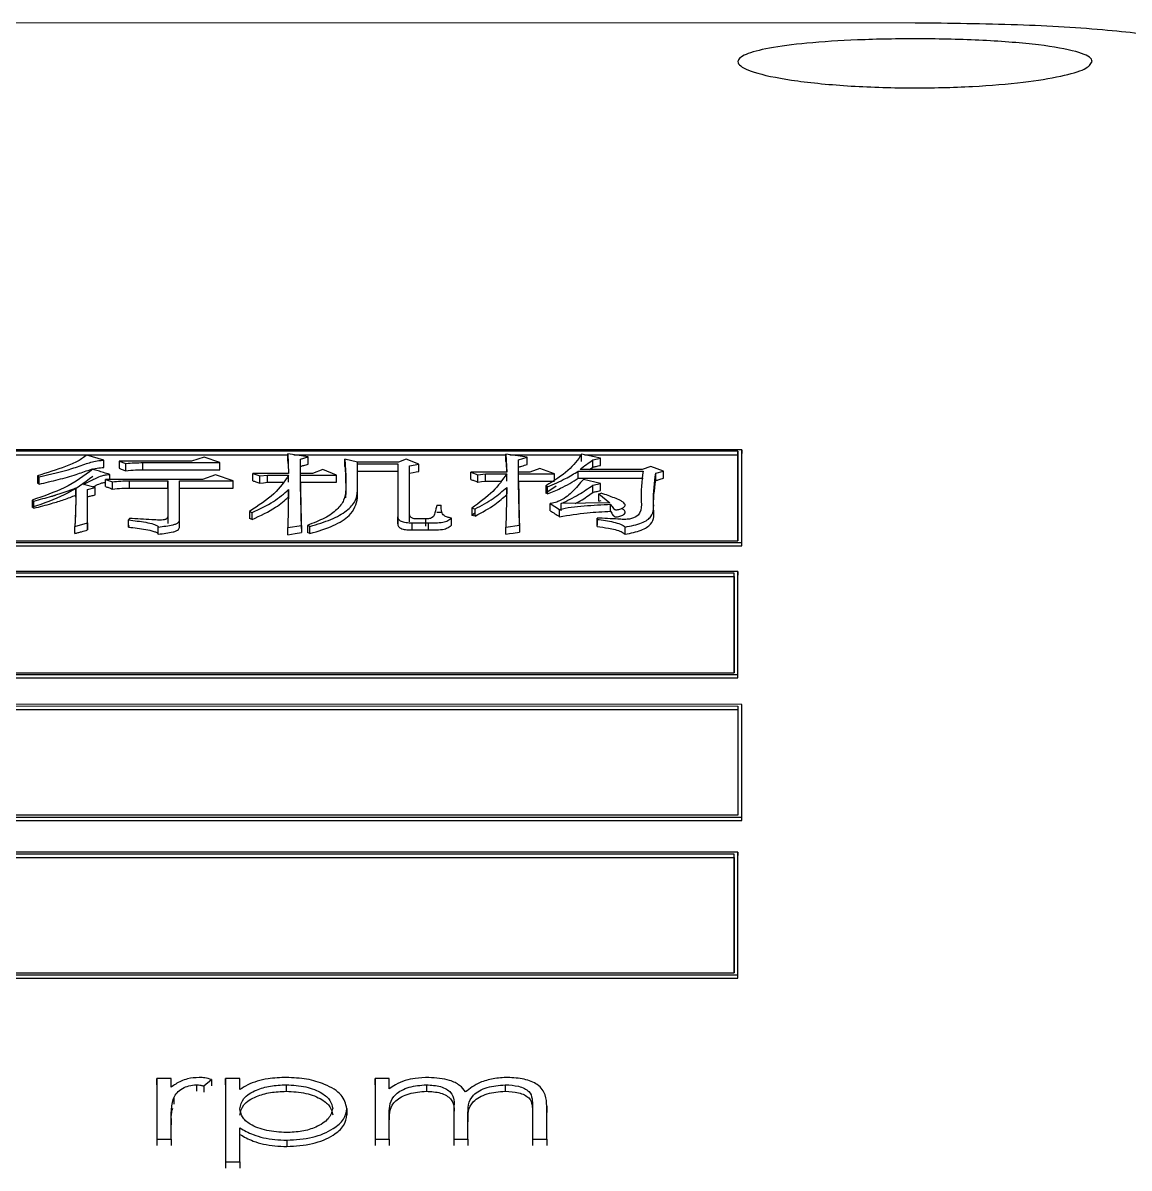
# Model space of a CAD drawing. Header units: millimetres. Extents: x 1890 to 4327, y 775 to 2498.
# Drawn here: x 2473.23 to 2487.28, y 2273.47 to 2288.01 of the extents above; entities that cross this region are included whole.
import ezdxf

# ---------------------------------------------------------------- set-up
doc = ezdxf.new("R2010")
doc.units = ezdxf.units.MM

msp = doc.modelspace()

# ---------------------------------------------------------------- linework, layer by layer
at = {"color": 7, "linetype": 'Continuous', "lineweight": 25}
for p, q in [((2484.558, 2288.007), (2447.558, 2288.009)), ((2482.359, 2282.59), (2460.376, 2282.591)), ((2482.309, 2282.573), (2460.426, 2282.574)), ((2482.309, 2282.573), (2482.309, 2282.527)), ((2482.359, 2282.59), (2482.359, 2282.543)), ((2471.141, 2282.527), (2476.592, 2282.527)), ((2474.256, 2282.458), (2474.039, 2282.523)), ((2474.256, 2282.366), (2474.256, 2282.458)), ((2474.451, 2282.447), (2474.451, 2282.355)), ((2474.451, 2282.447), (2474.537, 2282.416)), ((2475.37, 2282.447), (2474.451, 2282.447)), ((2474.537, 2282.324), (2474.537, 2282.416)), ((2474.753, 2282.335), (2474.753, 2282.427)), ((2474.753, 2282.427), (2475.727, 2282.427)), ((2475.532, 2282.496), (2475.37, 2282.447)), ((2475.727, 2282.427), (2475.532, 2282.496)), ((2475.727, 2282.335), (2475.727, 2282.427)), ((2476.592, 2282.538), (2476.603, 2282.289)), ((2476.852, 2282.5), (2476.592, 2282.538)), ((2476.592, 2282.446), (2476.592, 2282.538)), ((2476.667, 2282.527), (2479.362, 2282.527)), ((2476.755, 2282.473), (2476.852, 2282.5)), ((2476.755, 2282.289), (2476.755, 2282.473)), ((2476.755, 2282.472), (2476.755, 2282.473)), ((2476.852, 2282.408), (2476.852, 2282.5)), ((2477.317, 2282.469), (2477.328, 2282.258)), ((2477.479, 2282.431), (2477.317, 2282.469)), ((2477.317, 2282.377), (2477.317, 2282.469)), ((2477.999, 2282.431), (2477.479, 2282.431)), ((2477.479, 2282.339), (2477.479, 2282.431)), ((2477.479, 2282.07), (2477.479, 2282.412)), ((2477.479, 2282.412), (2477.988, 2282.412)), ((2477.479, 2282.32), (2477.479, 2282.412)), ((2477.988, 2282.412), (2477.988, 2281.74)), ((2477.988, 2282.412), (2477.988, 2282.32)), ((2478.096, 2282.473), (2477.999, 2282.431)), ((2478.258, 2282.408), (2478.096, 2282.473)), ((2479.362, 2282.534), (2479.372, 2282.304)), ((2479.632, 2282.496), (2479.362, 2282.534)), ((2479.362, 2282.442), (2479.362, 2282.534)), ((2479.412, 2282.527), (2480.318, 2282.527)), ((2479.524, 2282.462), (2479.632, 2282.496)), ((2479.524, 2282.304), (2479.524, 2282.462)), ((2479.524, 2282.461), (2479.524, 2282.462)), ((2479.632, 2282.404), (2479.632, 2282.496)), ((2480.562, 2282.485), (2480.324, 2282.534)), ((2480.324, 2282.442), (2480.324, 2282.534)), ((2480.358, 2282.527), (2482.309, 2282.527)), ((2480.465, 2282.462), (2480.562, 2282.485)), ((2480.465, 2282.37), (2480.465, 2282.462)), ((2480.562, 2282.392), (2480.562, 2282.485)), ((2482.359, 2281.369), (2482.359, 2282.543)), ((2474.332, 2282.215), (2474.332, 2282.277)), ((2474.753, 2282.335), (2475.727, 2282.335)), ((2475.673, 2282.273), (2475.511, 2282.215)), ((2475.9, 2282.196), (2475.673, 2282.273)), ((2476.149, 2282.289), (2476.235, 2282.258)), ((2476.603, 2282.289), (2476.149, 2282.289)), ((2476.149, 2282.197), (2476.149, 2282.289)), ((2476.235, 2282.258), (2476.333, 2282.269)), ((2476.333, 2282.269), (2476.603, 2282.269)), ((2476.333, 2282.178), (2476.333, 2282.269)), ((2476.603, 2282.178), (2476.603, 2282.269)), ((2476.755, 2282.289), (2476.755, 2282.381)), ((2476.906, 2282.289), (2476.755, 2282.289)), ((2476.755, 2282.197), (2476.755, 2282.289)), ((2476.755, 2282.269), (2477.209, 2282.269)), ((2476.755, 2282.178), (2476.755, 2282.269)), ((2477.036, 2282.339), (2476.906, 2282.289)), ((2477.209, 2282.269), (2477.036, 2282.339)), ((2477.209, 2282.178), (2477.209, 2282.269)), ((2477.479, 2282.32), (2477.988, 2282.32)), ((2477.479, 2281.979), (2477.479, 2282.32)), ((2477.988, 2282.32), (2477.988, 2281.649)), ((2478.139, 2282.385), (2478.258, 2282.408)), ((2478.139, 2281.768), (2478.139, 2282.385)), ((2478.139, 2282.383), (2478.139, 2282.385)), ((2478.139, 2281.677), (2478.139, 2282.293)), ((2478.258, 2282.316), (2478.258, 2282.408)), ((2478.918, 2282.304), (2479.005, 2282.273)), ((2479.372, 2282.304), (2478.918, 2282.304)), ((2478.918, 2282.212), (2478.918, 2282.304)), ((2479.005, 2282.273), (2479.102, 2282.285)), ((2479.005, 2282.181), (2479.005, 2282.273)), ((2479.102, 2282.285), (2479.372, 2282.285)), ((2479.102, 2282.193), (2479.102, 2282.285)), ((2479.372, 2282.193), (2479.372, 2282.285)), ((2479.524, 2282.304), (2479.524, 2282.37)), ((2479.664, 2282.304), (2479.524, 2282.304)), ((2479.524, 2282.212), (2479.524, 2282.304)), ((2479.524, 2282.285), (2479.978, 2282.285)), ((2479.524, 2282.193), (2479.524, 2282.285)), ((2479.794, 2282.351), (2479.664, 2282.304)), ((2479.978, 2282.285), (2479.794, 2282.351)), ((2479.978, 2282.208), (2479.978, 2282.285)), ((2480.281, 2282.32), (2481.103, 2282.32)), ((2480.281, 2282.228), (2480.281, 2282.32)), ((2481.092, 2282.339), (2480.303, 2282.339)), ((2480.422, 2282.339), (2480.465, 2282.37)), ((2481.201, 2282.377), (2481.092, 2282.339)), ((2481.363, 2282.32), (2481.201, 2282.377)), ((2481.265, 2282.293), (2481.363, 2282.32)), ((2481.265, 2282.201), (2481.265, 2282.293)), ((2481.363, 2282.228), (2481.363, 2282.32)), ((2473.412, 2282.258), (2473.412, 2282.166)), ((2473.412, 2282.258), (2473.434, 2282.246)), ((2473.434, 2282.154), (2473.412, 2282.166)), ((2473.434, 2282.154), (2473.434, 2282.246)), ((2474.148, 2282.11), (2473.996, 2282.149)), ((2474.277, 2282.215), (2474.364, 2282.184)), ((2475.511, 2282.215), (2474.277, 2282.215)), ((2474.277, 2282.123), (2474.277, 2282.215)), ((2474.364, 2282.092), (2474.364, 2282.184)), ((2474.58, 2282.196), (2475.067, 2282.196)), ((2474.58, 2282.104), (2474.58, 2282.196)), ((2475.067, 2282.196), (2475.067, 2281.744)), ((2475.067, 2282.104), (2475.067, 2282.196)), ((2475.219, 2282.196), (2475.9, 2282.196)), ((2475.219, 2281.704), (2475.219, 2282.196)), ((2475.219, 2282.104), (2475.219, 2282.196)), ((2475.9, 2282.104), (2475.9, 2282.196)), ((2476.235, 2282.166), (2476.235, 2282.258)), ((2476.333, 2282.178), (2476.53, 2282.178)), ((2476.755, 2282.178), (2477.209, 2282.178)), ((2476.765, 2281.631), (2476.755, 2282.151)), ((2477.328, 2282.258), (2477.328, 2282.07)), ((2477.328, 2282.166), (2477.328, 2282.258)), ((2477.328, 2282.166), (2477.328, 2282.024)), ((2479.102, 2282.193), (2479.299, 2282.193)), ((2479.524, 2282.193), (2479.978, 2282.193)), ((2479.535, 2281.635), (2479.524, 2282.168)), ((2479.892, 2282.121), (2479.87, 2282.133)), ((2479.87, 2282.133), (2479.87, 2282.041)), ((2480.001, 2282.13), (2479.87, 2282.041)), ((2479.892, 2282.03), (2479.892, 2282.121)), ((2480.281, 2282.228), (2481.103, 2282.228)), ((2480.562, 2282.164), (2480.346, 2282.215)), ((2480.465, 2282.141), (2480.562, 2282.164)), ((2480.465, 2282.049), (2480.465, 2282.141)), ((2480.562, 2282.073), (2480.562, 2282.164)), ((2473.899, 2282.014), (2473.899, 2282.106)), ((2474.05, 2282.086), (2474.148, 2282.11)), ((2474.05, 2281.663), (2474.05, 2282.086)), ((2474.05, 2281.572), (2474.05, 2281.994)), ((2474.148, 2282.018), (2474.148, 2282.11)), ((2474.58, 2282.104), (2475.067, 2282.104)), ((2475.067, 2282.104), (2475.067, 2281.653)), ((2475.219, 2281.612), (2475.219, 2282.104)), ((2475.219, 2282.104), (2475.9, 2282.104)), ((2476.603, 2282.086), (2476.592, 2281.602)), ((2476.603, 2281.994), (2476.603, 2282.086)), ((2477.328, 2281.979), (2477.328, 2282.07)), ((2477.479, 2281.979), (2477.479, 2282.07)), ((2479.372, 2282.113), (2479.362, 2281.61)), ((2479.372, 2282.022), (2479.372, 2282.113)), ((2479.892, 2282.03), (2479.87, 2282.041)), ((2480.541, 2282.031), (2480.573, 2282.039)), ((2480.541, 2282.031), (2480.681, 2281.916)), ((2480.541, 2281.939), (2480.541, 2282.031)), ((2473.347, 2281.952), (2473.369, 2281.94)), ((2473.347, 2281.952), (2473.347, 2281.86)), ((2473.369, 2281.848), (2473.347, 2281.86)), ((2473.369, 2281.848), (2473.369, 2281.94)), ((2478.485, 2281.888), (2478.539, 2281.888)), ((2478.929, 2281.848), (2478.972, 2281.84)), ((2478.929, 2281.848), (2478.929, 2281.757)), ((2478.972, 2281.749), (2478.972, 2281.84)), ((2479.924, 2281.817), (2479.924, 2281.908)), ((2479.924, 2281.908), (2480.043, 2281.832)), ((2480.043, 2281.741), (2480.043, 2281.832)), ((2480.681, 2281.916), (2480.065, 2281.908)), ((2480.065, 2281.817), (2480.065, 2281.908)), ((2480.541, 2281.939), (2480.573, 2281.947)), ((2480.692, 2281.809), (2480.692, 2281.9)), ((2474.58, 2281.72), (2474.57, 2281.699)), ((2474.57, 2281.608), (2474.57, 2281.699)), ((2475.067, 2281.744), (2475.067, 2281.653)), ((2475.219, 2281.612), (2475.219, 2281.704)), ((2476.106, 2281.808), (2476.138, 2281.796)), ((2476.106, 2281.808), (2476.106, 2281.717)), ((2476.138, 2281.705), (2476.106, 2281.717)), ((2476.138, 2281.705), (2476.138, 2281.796)), ((2477.988, 2281.649), (2477.988, 2281.74)), ((2478.345, 2281.712), (2478.247, 2281.712)), ((2478.345, 2281.62), (2478.345, 2281.712)), ((2478.485, 2281.797), (2478.539, 2281.797)), ((2478.669, 2281.633), (2478.669, 2281.724)), ((2478.972, 2281.791), (2478.929, 2281.757)), ((2478.972, 2281.749), (2478.929, 2281.757)), ((2480.519, 2281.707), (2480.519, 2281.724)), ((2480.519, 2281.724), (2480.519, 2281.633)), ((2480.519, 2281.616), (2480.519, 2281.707)), ((2473.888, 2281.618), (2474.05, 2281.663)), ((2473.888, 2281.527), (2473.888, 2281.618)), ((2474.05, 2281.663), (2474.05, 2281.572)), ((2474.57, 2281.608), (2474.58, 2281.629)), ((2474.948, 2281.519), (2474.948, 2281.61)), ((2476.592, 2281.602), (2476.765, 2281.631)), ((2476.592, 2281.511), (2476.592, 2281.602)), ((2476.765, 2281.631), (2476.765, 2281.54)), ((2476.841, 2281.631), (2476.841, 2281.54)), ((2476.874, 2281.618), (2476.841, 2281.631)), ((2476.874, 2281.527), (2476.841, 2281.54)), ((2476.874, 2281.527), (2476.874, 2281.618)), ((2478.172, 2281.663), (2478.377, 2281.663)), ((2478.172, 2281.572), (2478.172, 2281.663)), ((2478.172, 2281.572), (2478.377, 2281.572)), ((2478.377, 2281.572), (2478.377, 2281.663)), ((2479.362, 2281.61), (2479.535, 2281.635)), ((2479.362, 2281.519), (2479.362, 2281.61)), ((2479.535, 2281.635), (2479.535, 2281.544)), ((2480.519, 2281.616), (2480.519, 2281.632)), ((2480.876, 2281.519), (2480.876, 2281.61)), ((2460.376, 2281.416), (2482.359, 2281.415)), ((2460.426, 2281.435), (2482.309, 2281.434)), ((2482.359, 2281.369), (2482.359, 2281.415)), ((2460.376, 2281.369), (2482.359, 2281.369)), ((2482.309, 2281.045), (2460.326, 2281.045)), ((2482.259, 2281.025), (2460.376, 2281.026)), ((2460.376, 2280.981), (2482.259, 2280.98)), ((2482.259, 2280.98), (2482.259, 2281.025)), ((2482.309, 2281.045), (2482.309, 2280.999)), ((2482.309, 2279.694), (2482.309, 2280.999)), ((2460.326, 2279.739), (2482.309, 2279.739)), ((2460.326, 2279.695), (2482.309, 2279.694)), ((2460.376, 2279.76), (2482.259, 2279.76)), ((2482.309, 2279.694), (2482.309, 2279.739)), ((2482.359, 2279.359), (2460.376, 2279.36)), ((2482.359, 2279.315), (2482.359, 2279.359)), ((2460.426, 2279.339), (2482.309, 2279.338)), ((2460.426, 2279.294), (2482.309, 2279.294)), ((2482.309, 2279.338), (2482.309, 2279.294)), ((2482.359, 2277.885), (2482.359, 2279.315)), ((2460.376, 2277.928), (2482.359, 2277.928)), ((2482.309, 2277.951), (2460.426, 2277.951)), ((2482.359, 2277.885), (2482.359, 2277.928)), ((2460.376, 2277.885), (2482.359, 2277.885)), ((2482.309, 2277.482), (2460.326, 2277.483)), ((2482.309, 2277.482), (2482.309, 2277.439)), ((2482.259, 2277.459), (2460.376, 2277.459)), ((2460.376, 2277.416), (2482.259, 2277.416)), ((2482.259, 2277.416), (2482.259, 2277.459)), ((2482.309, 2275.885), (2482.309, 2277.439)), ((2460.326, 2275.927), (2482.309, 2275.927)), ((2460.326, 2275.885), (2482.309, 2275.885)), ((2460.376, 2275.952), (2482.259, 2275.951)), ((2482.309, 2275.885), (2482.309, 2275.927)), ((2474.931, 2274.61), (2474.931, 2273.841)), ((2474.931, 2274.528), (2474.931, 2274.61)), ((2475.111, 2274.61), (2474.931, 2274.61)), ((2475.111, 2274.498), (2475.111, 2274.61)), ((2475.525, 2274.516), (2475.624, 2274.597)), ((2475.624, 2274.597), (2475.624, 2274.516)), ((2475.803, 2274.61), (2475.803, 2273.553)), ((2475.803, 2274.528), (2475.803, 2274.61)), ((2475.983, 2274.61), (2475.803, 2274.61)), ((2475.983, 2274.469), (2475.983, 2274.61)), ((2477.701, 2274.61), (2477.701, 2273.841)), ((2477.701, 2274.528), (2477.701, 2274.61)), ((2477.88, 2274.61), (2477.701, 2274.61)), ((2477.88, 2274.478), (2477.88, 2274.61)), ((2474.931, 2274.528), (2474.931, 2273.76)), ((2475.433, 2274.53), (2475.433, 2274.449)), ((2475.525, 2274.516), (2475.525, 2274.435)), ((2475.803, 2274.528), (2475.803, 2273.473)), ((2476.572, 2274.53), (2476.572, 2274.448)), ((2477.701, 2274.528), (2477.701, 2273.76)), ((2478.353, 2274.53), (2478.353, 2274.448)), ((2479.354, 2274.53), (2479.354, 2274.448)), ((2475.143, 2274.365), (2475.143, 2274.284)), ((2477.342, 2274.23), (2477.342, 2274.149)), ((2477.88, 2273.841), (2477.88, 2274.167)), ((2477.88, 2274.167), (2477.88, 2274.086)), ((2478.701, 2274.234), (2478.701, 2273.841)), ((2478.701, 2274.234), (2478.701, 2274.153)), ((2478.88, 2273.841), (2478.88, 2274.142)), ((2478.88, 2274.142), (2478.88, 2274.062)), ((2479.701, 2274.26), (2479.701, 2273.841)), ((2479.701, 2274.26), (2479.701, 2274.179)), ((2479.701, 2274.179), (2479.701, 2273.76)), ((2479.88, 2273.841), (2479.88, 2274.26)), ((2479.88, 2274.26), (2479.88, 2274.179)), ((2475.111, 2273.841), (2475.111, 2274.102)), ((2475.111, 2274.102), (2475.111, 2274.021)), ((2475.983, 2273.553), (2475.983, 2273.982)), ((2474.931, 2273.841), (2474.931, 2273.761)), ((2474.931, 2273.841), (2475.111, 2273.841)), ((2475.111, 2273.841), (2475.111, 2273.761)), ((2477.701, 2273.841), (2477.701, 2273.761)), ((2477.701, 2273.841), (2477.88, 2273.841)), ((2477.88, 2273.841), (2477.88, 2273.761)), ((2478.701, 2273.841), (2478.701, 2273.761)), ((2478.701, 2273.841), (2478.88, 2273.841)), ((2478.88, 2273.841), (2478.88, 2273.761)), ((2479.701, 2273.841), (2479.701, 2273.761)), ((2479.701, 2273.841), (2479.88, 2273.841)), ((2479.88, 2273.841), (2479.88, 2273.761)), ((2476.579, 2273.827), (2476.579, 2273.747)), ((2475.803, 2273.553), (2475.803, 2273.473)), ((2475.803, 2273.553), (2475.983, 2273.553)), ((2475.983, 2273.553), (2475.983, 2273.473))]:
    msp.add_line(p, q, dxfattribs=at)
at = {"color": 7, "linetype": 'Continuous', "lineweight": 25, "flags": 128}
for points in [[(2478.139, 2282.293), (2478.184, 2282.302), (2478.221, 2282.309), (2478.258, 2282.316)], [(2476.235, 2282.166), (2476.284, 2282.172), (2476.333, 2282.178)], [(2479.005, 2282.181), (2479.053, 2282.187), (2479.102, 2282.193)], [(2476.592, 2281.511), (2476.639, 2281.519), (2476.685, 2281.526), (2476.765, 2281.54)], [(2479.362, 2281.519), (2479.409, 2281.526), (2479.456, 2281.533), (2479.535, 2281.544)]]:
    msp.add_lwpolyline(points, dxfattribs=at)
at = {"color": 7, "linetype": 'Continuous', "lineweight": 25}
for points, knots in [([(2488.558, 2287.517), (2488.521, 2287.572), (2488.448, 2287.682), (2487.877, 2287.818), (2487.01, 2287.923), (2485.863, 2287.993), (2484.998, 2288.002), (2484.558, 2288.007)], [0, 0, 0, 0, 0.184668, 0.369995, 0.565851, 0.779444, 1, 1, 1, 1]), ([(2486.808, 2287.517), (2486.787, 2287.485), (2486.746, 2287.421), (2486.424, 2287.328), (2485.936, 2287.25), (2485.276, 2287.195), (2484.495, 2287.176), (2483.682, 2287.203), (2482.97, 2287.275), (2482.485, 2287.377), (2482.323, 2287.463), (2482.297, 2287.539), (2482.379, 2287.611), (2482.689, 2287.692), (2483.181, 2287.756), (2483.839, 2287.798), (2484.62, 2287.812), (2485.433, 2287.792), (2486.145, 2287.736), (2486.628, 2287.651), (2486.796, 2287.572), (2486.806, 2287.527), (2486.808, 2287.517)], [0, 0, 0, 0, 0.0462762, 0.0927191, 0.1417154, 0.1951897, 0.2536855, 0.3152612, 0.376912, 0.4343703, 0.4858167, 0.5000047, 0.5462543, 0.592701, 0.6417985, 0.6951551, 0.753514, 0.8153974, 0.8768635, 0.9341609, 0.9857367, 1, 1, 1, 1]), ([(2482.309, 2281.434), (2482.309, 2281.556), (2482.309, 2281.799), (2482.309, 2282.18), (2482.309, 2282.433), (2482.309, 2282.573)], [0, 0, 0, 0, 0.309667, 0.619335, 1, 1, 1, 1]), ([(2482.359, 2281.415), (2482.359, 2281.537), (2482.359, 2281.78), (2482.359, 2282.174), (2482.359, 2282.439), (2482.359, 2282.59)], [0, 0, 0, 0, 0.300086, 0.600172, 1, 1, 1, 1]), ([(2474.039, 2282.523), (2474.005, 2282.497), (2473.934, 2282.443), (2473.717, 2282.355), (2473.534, 2282.297), (2473.412, 2282.258)], [0, 0, 0, 0, 0.244211, 0.494059, 1, 1, 1, 1]), ([(2473.434, 2282.246), (2473.579, 2282.279), (2473.795, 2282.328), (2474.018, 2282.41), (2474.152, 2282.452), (2474.234, 2282.457), (2474.256, 2282.458)], [0, 0, 0, 0, 0.501457, 0.748784, 0.936077, 1, 1, 1, 1]), ([(2474.537, 2282.416), (2474.572, 2282.419), (2474.644, 2282.426), (2474.717, 2282.427), (2474.753, 2282.427)], [0, 0, 0, 0, 0.498867, 1, 1, 1, 1]), ([(2476.592, 2282.446), (2476.595, 2282.418), (2476.599, 2282.366), (2476.601, 2282.313), (2476.602, 2282.289)], [0, 0, 0, 0, 0.53069, 1, 1, 1, 1]), ([(2479.362, 2282.442), (2479.364, 2282.414), (2479.369, 2282.368), (2479.37, 2282.322), (2479.371, 2282.304)], [0, 0, 0, 0, 0.616417, 1, 1, 1, 1]), ([(2480.324, 2282.534), (2480.274, 2282.464), (2480.173, 2282.323), (2479.972, 2282.197), (2479.87, 2282.133)], [0, 0, 0, 0, 0.496751, 1, 1, 1, 1]), ([(2480.303, 2282.339), (2480.33, 2282.361), (2480.382, 2282.403), (2480.439, 2282.443), (2480.465, 2282.462)], [0, 0, 0, 0, 0.532976, 1, 1, 1, 1]), ([(2482.309, 2282.527), (2482.309, 2282.417), (2482.309, 2282.197), (2482.309, 2281.834), (2482.309, 2281.575), (2482.309, 2281.434)], [0, 0, 0, 0, 0.312228, 0.624456, 1, 1, 1, 1]), ([(2474.115, 2282.343), (2474.007, 2282.261), (2473.811, 2282.112), (2473.49, 2282.001), (2473.347, 2281.952)], [0, 0, 0, 0, 0.553842, 1, 1, 1, 1]), ([(2473.434, 2282.154), (2473.515, 2282.173), (2473.677, 2282.211), (2473.897, 2282.27), (2474.043, 2282.328), (2474.163, 2282.36), (2474.227, 2282.364), (2474.256, 2282.366)], [0, 0, 0, 0, 0.285391, 0.571044, 0.802081, 0.914333, 1, 1, 1, 1]), ([(2473.996, 2282.149), (2474.029, 2282.166), (2474.083, 2282.193), (2474.158, 2282.232), (2474.216, 2282.258), (2474.278, 2282.273), (2474.314, 2282.276), (2474.332, 2282.277)], [0, 0, 0, 0, 0.3357419, 0.5532256, 0.7726409, 0.885172, 1, 1, 1, 1]), ([(2474.332, 2282.277), (2474.305, 2282.285), (2474.255, 2282.3), (2474.183, 2282.322), (2474.138, 2282.336), (2474.115, 2282.343)], [0, 0, 0, 0, 0.369991, 0.684996, 1, 1, 1, 1]), ([(2474.451, 2282.355), (2474.463, 2282.35), (2474.483, 2282.343), (2474.512, 2282.333), (2474.529, 2282.327), (2474.537, 2282.324)], [0, 0, 0, 0, 0.428609, 0.714304, 1, 1, 1, 1]), ([(2474.537, 2282.324), (2474.577, 2282.328), (2474.648, 2282.335), (2474.721, 2282.335), (2474.753, 2282.335)], [0, 0, 0, 0, 0.558823, 1, 1, 1, 1]), ([(2476.603, 2282.269), (2476.55, 2282.189), (2476.442, 2282.027), (2476.218, 2281.881), (2476.106, 2281.808)], [0, 0, 0, 0, 0.497121, 1, 1, 1, 1]), ([(2476.755, 2282.381), (2476.768, 2282.385), (2476.791, 2282.391), (2476.824, 2282.4), (2476.843, 2282.405), (2476.852, 2282.408)], [0, 0, 0, 0, 0.420135, 0.710067, 1, 1, 1, 1]), ([(2476.755, 2282.151), (2476.755, 2282.173), (2476.755, 2282.213), (2476.755, 2282.252), (2476.755, 2282.269)], [0, 0, 0, 0, 0.56, 1, 1, 1, 1]), ([(2476.755, 2282.105), (2476.755, 2282.141), (2476.755, 2282.211), (2476.755, 2282.25), (2476.755, 2282.269)], [0, 0, 0, 0, 0.510039, 1, 1, 1, 1]), ([(2477.317, 2282.377), (2477.319, 2282.35), (2477.324, 2282.302), (2477.327, 2282.232), (2477.328, 2282.188), (2477.328, 2282.166)], [0, 0, 0, 0, 0.384139, 0.692048, 1, 1, 1, 1]), ([(2479.372, 2282.285), (2479.32, 2282.21), (2479.215, 2282.059), (2479.025, 2281.919), (2478.929, 2281.848)], [0, 0, 0, 0, 0.497559, 1, 1, 1, 1]), ([(2479.524, 2282.37), (2479.537, 2282.374), (2479.561, 2282.382), (2479.597, 2282.393), (2479.62, 2282.4), (2479.632, 2282.404)], [0, 0, 0, 0, 0.362138, 0.681069, 1, 1, 1, 1]), ([(2479.524, 2282.168), (2479.524, 2282.19), (2479.524, 2282.229), (2479.524, 2282.268), (2479.524, 2282.285)], [0, 0, 0, 0, 0.56, 1, 1, 1, 1]), ([(2479.524, 2282.122), (2479.524, 2282.158), (2479.524, 2282.228), (2479.524, 2282.266), (2479.524, 2282.285)], [0, 0, 0, 0, 0.510364, 1, 1, 1, 1]), ([(2479.892, 2282.121), (2479.97, 2282.155), (2480.114, 2282.217), (2480.229, 2282.287), (2480.281, 2282.32)], [0, 0, 0, 0, 0.5414486, 1, 1, 1, 1]), ([(2480.465, 2282.37), (2480.479, 2282.373), (2480.503, 2282.378), (2480.535, 2282.386), (2480.553, 2282.39), (2480.562, 2282.392)], [0, 0, 0, 0, 0.4398816, 0.7199406, 1, 1, 1, 1]), ([(2481.103, 2282.32), (2481.089, 2282.192), (2481.069, 2282.017), (2481.09, 2281.817), (2481.028, 2281.745), (2480.973, 2281.72), (2480.918, 2281.707), (2480.852, 2281.706), (2480.72, 2281.714), (2480.608, 2281.719), (2480.519, 2281.724)], [0, 0, 0, 0, 0.489233, 0.672718, 0.735367, 0.76608, 0.796242, 0.828596, 0.864188, 1, 1, 1, 1]), ([(2480.876, 2281.61), (2480.95, 2281.625), (2481.061, 2281.646), (2481.162, 2281.698), (2481.247, 2281.787), (2481.226, 2281.993), (2481.25, 2282.173), (2481.265, 2282.293)], [0, 0, 0, 0, 0.132026, 0.196101, 0.258534, 0.505562, 1, 1, 1, 1]), ([(2474.115, 2282.251), (2474.007, 2282.169), (2473.811, 2282.021), (2473.49, 2281.91), (2473.347, 2281.86)], [0, 0, 0, 0, 0.553762, 1, 1, 1, 1]), ([(2474.115, 2282.118), (2474.13, 2282.125), (2474.166, 2282.143), (2474.215, 2282.167), (2474.262, 2282.176), (2474.277, 2282.179)], [0, 0, 0, 0, 0.3081, 0.769592, 1, 1, 1, 1]), ([(2474.277, 2282.123), (2474.29, 2282.119), (2474.31, 2282.112), (2474.339, 2282.101), (2474.356, 2282.095), (2474.364, 2282.092)], [0, 0, 0, 0, 0.428611, 0.714305, 1, 1, 1, 1]), ([(2474.364, 2282.184), (2474.399, 2282.187), (2474.47, 2282.195), (2474.544, 2282.195), (2474.58, 2282.196)], [0, 0, 0, 0, 0.498867, 1, 1, 1, 1]), ([(2476.149, 2282.197), (2476.161, 2282.193), (2476.182, 2282.185), (2476.211, 2282.175), (2476.227, 2282.169), (2476.235, 2282.166)], [0, 0, 0, 0, 0.428612, 0.714306, 1, 1, 1, 1]), ([(2476.755, 2282.178), (2476.755, 2282.157), (2476.755, 2282.115), (2476.755, 2282.108), (2476.755, 2282.105)], [0, 0, 0, 0, 0.489863, 1, 1, 1, 1]), ([(2478.918, 2282.212), (2478.93, 2282.208), (2478.951, 2282.201), (2478.98, 2282.19), (2478.996, 2282.184), (2479.005, 2282.181)], [0, 0, 0, 0, 0.428612, 0.714306, 1, 1, 1, 1]), ([(2479.524, 2282.193), (2479.524, 2282.173), (2479.524, 2282.131), (2479.524, 2282.125), (2479.524, 2282.122)], [0, 0, 0, 0, 0.489538, 1, 1, 1, 1]), ([(2479.535, 2281.635), (2479.533, 2281.725), (2479.53, 2281.86), (2479.527, 2282.008), (2479.526, 2282.071), (2479.525, 2282.093), (2479.525, 2282.109), (2479.524, 2282.128), (2479.524, 2282.124), (2479.524, 2282.122)], [0, 0, 0, 0, 0.496744, 0.745118, 0.829845, 0.854799, 0.869312, 0.93209, 1, 1, 1, 1]), ([(2479.524, 2282.122), (2479.524, 2282.057), (2479.525, 2281.988), (2479.527, 2281.898), (2479.53, 2281.766), (2479.533, 2281.634), (2479.535, 2281.544)], [0, 0, 0, 0, 0.252176, 0.267142, 0.501453, 1, 1, 1, 1]), ([(2479.892, 2282.03), (2479.948, 2282.053), (2480.049, 2282.095), (2480.175, 2282.163), (2480.246, 2282.206), (2480.281, 2282.228)], [0, 0, 0, 0, 0.3812522, 0.6899418, 1, 1, 1, 1]), ([(2480.346, 2282.215), (2480.3, 2282.159), (2480.219, 2282.061), (2480.089, 2281.955), (2479.972, 2281.913), (2479.934, 2281.909), (2479.924, 2281.908)], [0, 0, 0, 0, 0.494165, 0.869161, 0.966217, 1, 1, 1, 1]), ([(2480.065, 2281.908), (2480.14, 2281.945), (2480.291, 2282.018), (2480.407, 2282.1), (2480.465, 2282.141)], [0, 0, 0, 0, 0.5023466, 1, 1, 1, 1]), ([(2480.876, 2281.519), (2480.949, 2281.533), (2481.09, 2281.56), (2481.256, 2281.676), (2481.221, 2281.9), (2481.248, 2282.081), (2481.265, 2282.201)], [0, 0, 0, 0, 0.127764, 0.249157, 0.505692, 1, 1, 1, 1]), ([(2481.265, 2282.201), (2481.279, 2282.204), (2481.302, 2282.211), (2481.335, 2282.22), (2481.353, 2282.225), (2481.363, 2282.228)], [0, 0, 0, 0, 0.4201352, 0.7100675, 1, 1, 1, 1]), ([(2473.369, 2281.94), (2473.444, 2281.96), (2473.522, 2281.98), (2473.599, 2282.002), (2473.608, 2282.005), (2473.618, 2282.008), (2473.627, 2282.01), (2473.636, 2282.013), (2473.66, 2282.021), (2473.754, 2282.049), (2473.834, 2282.081), (2473.899, 2282.106)], [0, 0, 0, 0, 0.400377, 0.412885, 0.425393, 0.450409, 0.462917, 0.475426, 0.500442, 0.600512, 1, 1, 1, 1]), ([(2473.369, 2281.848), (2473.444, 2281.868), (2473.576, 2281.903), (2473.755, 2281.957), (2473.851, 2281.995), (2473.899, 2282.014)], [0, 0, 0, 0, 0.400541, 0.699142, 1, 1, 1, 1]), ([(2473.899, 2282.106), (2473.899, 2282.089), (2473.899, 2282.069), (2473.899, 2282.048), (2473.899, 2282.041), (2473.899, 2282.035), (2473.899, 2282.029), (2473.899, 2282.02), (2473.899, 2282.011), (2473.899, 2282.003), (2473.899, 2281.996), (2473.899, 2281.99), (2473.899, 2281.983), (2473.899, 2281.975), (2473.899, 2281.964), (2473.899, 2281.951), (2473.899, 2281.934), (2473.899, 2281.916), (2473.899, 2281.899), (2473.898, 2281.886), (2473.898, 2281.873), (2473.898, 2281.856), (2473.898, 2281.838), (2473.897, 2281.821), (2473.897, 2281.808), (2473.896, 2281.794), (2473.896, 2281.781), (2473.895, 2281.764), (2473.895, 2281.746), (2473.894, 2281.729), (2473.893, 2281.716), (2473.892, 2281.702), (2473.892, 2281.691), (2473.891, 2281.683), (2473.891, 2281.676), (2473.891, 2281.669), (2473.89, 2281.661), (2473.89, 2281.652), (2473.889, 2281.643), (2473.889, 2281.636), (2473.889, 2281.628), (2473.888, 2281.622), (2473.888, 2281.618)], [0, 0, 0, 0, 0.10711, 0.120499, 0.133888, 0.147276, 0.160665, 0.174054, 0.200831, 0.21422, 0.227609, 0.240998, 0.254386, 0.267775, 0.294553, 0.32133, 0.348108, 0.401663, 0.42844, 0.455218, 0.481995, 0.508773, 0.562328, 0.589105, 0.615883, 0.64266, 0.669438, 0.696215, 0.74977, 0.776548, 0.803325, 0.830103, 0.85688, 0.870269, 0.883658, 0.897047, 0.910435, 0.937213, 0.950602, 0.96399, 0.977379, 1, 1, 1, 1]), ([(2473.899, 2281.987), (2473.899, 2281.991), (2473.899, 2281.998), (2473.899, 2282.009), (2473.899, 2282.017), (2473.899, 2282.021), (2473.899, 2282.022), (2473.899, 2282.023), (2473.899, 2282.024), (2473.899, 2282.006), (2473.899, 2281.878), (2473.896, 2281.794), (2473.894, 2281.745)], [0, 0, 0, 0, 0.01972, 0.0316378, 0.0435082, 0.0463825, 0.0492251, 0.0522948, 0.0558106, 0.08806, 0.4639019, 1, 1, 1, 1]), ([(2474.05, 2281.994), (2474.065, 2281.998), (2474.088, 2282.004), (2474.12, 2282.011), (2474.139, 2282.016), (2474.148, 2282.018)], [0, 0, 0, 0, 0.439881, 0.71994, 1, 1, 1, 1]), ([(2474.364, 2282.092), (2474.404, 2282.096), (2474.475, 2282.103), (2474.548, 2282.104), (2474.58, 2282.104)], [0, 0, 0, 0, 0.558823, 1, 1, 1, 1]), ([(2476.138, 2281.796), (2476.235, 2281.84), (2476.426, 2281.928), (2476.544, 2282.034), (2476.603, 2282.086)], [0, 0, 0, 0, 0.504453, 1, 1, 1, 1]), ([(2476.138, 2281.705), (2476.245, 2281.755), (2476.436, 2281.843), (2476.552, 2281.948), (2476.603, 2281.994)], [0, 0, 0, 0, 0.564212, 1, 1, 1, 1]), ([(2476.755, 2282.105), (2476.755, 2282.041), (2476.756, 2281.976), (2476.757, 2281.928), (2476.757, 2281.918), (2476.758, 2281.874), (2476.761, 2281.748), (2476.764, 2281.627), (2476.765, 2281.54)], [0, 0, 0, 0, 0.252264, 0.254266, 0.269843, 0.313981, 0.501513, 1, 1, 1, 1]), ([(2476.765, 2281.631), (2476.764, 2281.719), (2476.761, 2281.837), (2476.759, 2281.965), (2476.756, 2282.054), (2476.755, 2282.083), (2476.755, 2282.105)], [0, 0, 0, 0, 0.498567, 0.668599, 0.747849, 1, 1, 1, 1]), ([(2477.328, 2282.07), (2477.323, 2282.03), (2477.314, 2281.949), (2477.224, 2281.83), (2477.07, 2281.719), (2476.918, 2281.66), (2476.841, 2281.631)], [0, 0, 0, 0, 0.245487, 0.49251, 0.743419, 1, 1, 1, 1]), ([(2476.874, 2281.618), (2476.966, 2281.646), (2477.15, 2281.7), (2477.347, 2281.813), (2477.462, 2281.94), (2477.474, 2282.027), (2477.479, 2282.07)], [0, 0, 0, 0, 0.258234, 0.509748, 0.755949, 1, 1, 1, 1]), ([(2476.874, 2281.527), (2476.977, 2281.558), (2477.179, 2281.62), (2477.43, 2281.775), (2477.461, 2281.902), (2477.479, 2281.979)], [0, 0, 0, 0, 0.289468, 0.570368, 1, 1, 1, 1]), ([(2478.972, 2281.84), (2479.052, 2281.883), (2479.211, 2281.969), (2479.319, 2282.065), (2479.372, 2282.113)], [0, 0, 0, 0, 0.503094, 1, 1, 1, 1]), ([(2478.972, 2281.749), (2479.061, 2281.797), (2479.219, 2281.883), (2479.326, 2281.98), (2479.372, 2282.022)], [0, 0, 0, 0, 0.562949, 1, 1, 1, 1]), ([(2480.243, 2281.91), (2480.265, 2281.921), (2480.35, 2281.965), (2480.416, 2282.013), (2480.465, 2282.049)], [0, 0, 0, 0, 0.250656, 1, 1, 1, 1]), ([(2480.465, 2282.049), (2480.479, 2282.053), (2480.503, 2282.058), (2480.535, 2282.066), (2480.553, 2282.07), (2480.562, 2282.073)], [0, 0, 0, 0, 0.439858, 0.719929, 1, 1, 1, 1]), ([(2480.692, 2281.9), (2480.7, 2281.886), (2480.713, 2281.864), (2480.73, 2281.841), (2480.745, 2281.832), (2480.752, 2281.83), (2480.757, 2281.829), (2480.763, 2281.829), (2480.772, 2281.829), (2480.788, 2281.831), (2480.809, 2281.837), (2480.837, 2281.847), (2480.864, 2281.863), (2480.88, 2281.884), (2480.871, 2281.906), (2480.851, 2281.927), (2480.806, 2281.951), (2480.716, 2281.99), (2480.631, 2282.019), (2480.573, 2282.039)], [0, 0, 0, 0, 0.12083, 0.185578, 0.200463, 0.207293, 0.213836, 0.220353, 0.227161, 0.24221, 0.277123, 0.31159, 0.371541, 0.433275, 0.493638, 0.554959, 0.617623, 0.744187, 1, 1, 1, 1]), ([(2478.485, 2281.888), (2478.477, 2281.856), (2478.462, 2281.804), (2478.451, 2281.743), (2478.407, 2281.719), (2478.378, 2281.713), (2478.356, 2281.712), (2478.345, 2281.712)], [0, 0, 0, 0, 0.493872, 0.802594, 0.866234, 0.93227, 1, 1, 1, 1]), ([(2478.669, 2281.724), (2478.652, 2281.727), (2478.617, 2281.735), (2478.576, 2281.753), (2478.555, 2281.775), (2478.541, 2281.82), (2478.54, 2281.858), (2478.539, 2281.888)], [0, 0, 0, 0, 0.131971, 0.260261, 0.384427, 0.507933, 1, 1, 1, 1]), ([(2480.043, 2281.832), (2480.091, 2281.843), (2480.189, 2281.866), (2480.412, 2281.884), (2480.58, 2281.894), (2480.692, 2281.9)], [0, 0, 0, 0, 0.2461025, 0.4965719, 1, 1, 1, 1]), ([(2480.692, 2281.809), (2480.701, 2281.793), (2480.712, 2281.773), (2480.73, 2281.751), (2480.741, 2281.743), (2480.75, 2281.74), (2480.759, 2281.738), (2480.769, 2281.737), (2480.787, 2281.739), (2480.82, 2281.748), (2480.857, 2281.765), (2480.879, 2281.789), (2480.872, 2281.815), (2480.855, 2281.834), (2480.834, 2281.843), (2480.829, 2281.845)], [0, 0, 0, 0, 0.228789, 0.293472, 0.325017, 0.349064, 0.365366, 0.381722, 0.40697, 0.473331, 0.60469, 0.720341, 0.824657, 0.962766, 1, 1, 1, 1]), ([(2474.57, 2281.699), (2474.644, 2281.691), (2474.754, 2281.678), (2474.873, 2281.652), (2474.923, 2281.634), (2474.942, 2281.621), (2474.946, 2281.614), (2474.948, 2281.61)], [0, 0, 0, 0, 0.508815, 0.759272, 0.881746, 0.941306, 1, 1, 1, 1]), ([(2475.067, 2281.744), (2475.067, 2281.735), (2475.066, 2281.723), (2475.049, 2281.711), (2475.038, 2281.706), (2475.024, 2281.702), (2475.002, 2281.698), (2474.972, 2281.697), (2474.924, 2281.699), (2474.793, 2281.705), (2474.675, 2281.713), (2474.58, 2281.72)], [0, 0, 0, 0, 0.115473, 0.14517, 0.175331, 0.205787, 0.236431, 0.299107, 0.364431, 0.490851, 1, 1, 1, 1]), ([(2474.948, 2281.61), (2475.012, 2281.618), (2475.093, 2281.627), (2475.176, 2281.65), (2475.213, 2281.671), (2475.216, 2281.691), (2475.219, 2281.704)], [0, 0, 0, 0, 0.515726, 0.641569, 0.763682, 1, 1, 1, 1]), ([(2477.988, 2281.74), (2477.989, 2281.73), (2477.991, 2281.715), (2478.008, 2281.696), (2478.029, 2281.683), (2478.058, 2281.673), (2478.106, 2281.665), (2478.145, 2281.664), (2478.172, 2281.663)], [0, 0, 0, 0, 0.238558, 0.359397, 0.482171, 0.608306, 0.737736, 1, 1, 1, 1]), ([(2478.247, 2281.712), (2478.23, 2281.712), (2478.203, 2281.713), (2478.174, 2281.721), (2478.154, 2281.732), (2478.141, 2281.748), (2478.14, 2281.761), (2478.139, 2281.768)], [0, 0, 0, 0, 0.263272, 0.391385, 0.516554, 0.759179, 1, 1, 1, 1]), ([(2478.377, 2281.663), (2478.44, 2281.662), (2478.519, 2281.661), (2478.598, 2281.679), (2478.637, 2281.697), (2478.656, 2281.713), (2478.669, 2281.724)], [0, 0, 0, 0, 0.514198, 0.639, 0.761004, 1, 1, 1, 1]), ([(2479.924, 2281.817), (2479.944, 2281.804), (2479.984, 2281.779), (2480.023, 2281.753), (2480.043, 2281.741)], [0, 0, 0, 0, 0.4999998, 1, 1, 1, 1]), ([(2480.043, 2281.741), (2480.159, 2281.76), (2480.368, 2281.795), (2480.592, 2281.804), (2480.692, 2281.809)], [0, 0, 0, 0, 0.555157, 1, 1, 1, 1]), ([(2480.519, 2281.707), (2480.591, 2281.698), (2480.698, 2281.684), (2480.804, 2281.652), (2480.854, 2281.63), (2480.869, 2281.617), (2480.876, 2281.61)], [0, 0, 0, 0, 0.509381, 0.758484, 0.880594, 1, 1, 1, 1]), ([(2473.888, 2281.527), (2473.902, 2281.531), (2473.93, 2281.539), (2473.984, 2281.554), (2474.024, 2281.565), (2474.05, 2281.572)], [0, 0, 0, 0, 0.2594101, 0.5188202, 1, 1, 1, 1]), ([(2474.57, 2281.608), (2474.644, 2281.6), (2474.756, 2281.587), (2474.875, 2281.561), (2474.933, 2281.54), (2474.943, 2281.526), (2474.948, 2281.519)], [0, 0, 0, 0, 0.510108, 0.771684, 0.888142, 1, 1, 1, 1]), ([(2474.948, 2281.519), (2475.013, 2281.527), (2475.093, 2281.536), (2475.178, 2281.559), (2475.213, 2281.581), (2475.216, 2281.6), (2475.219, 2281.612)], [0, 0, 0, 0, 0.5165724, 0.6477138, 0.7747847, 1, 1, 1, 1]), ([(2477.988, 2281.649), (2477.989, 2281.638), (2477.992, 2281.615), (2478.034, 2281.587), (2478.103, 2281.573), (2478.149, 2281.572), (2478.172, 2281.572)], [0, 0, 0, 0, 0.268078, 0.541055, 0.767668, 1, 1, 1, 1]), ([(2478.377, 2281.572), (2478.411, 2281.572), (2478.478, 2281.573), (2478.576, 2281.578), (2478.636, 2281.605), (2478.658, 2281.623), (2478.669, 2281.633)], [0, 0, 0, 0, 0.2895179, 0.5749505, 0.7896564, 1, 1, 1, 1]), ([(2480.519, 2281.616), (2480.568, 2281.61), (2480.648, 2281.599), (2480.751, 2281.578), (2480.83, 2281.554), (2480.861, 2281.531), (2480.876, 2281.519)], [0, 0, 0, 0, 0.3480027, 0.5708413, 0.789242, 1, 1, 1, 1]), ([(2482.259, 2279.76), (2482.259, 2279.894), (2482.259, 2280.163), (2482.259, 2280.586), (2482.259, 2280.869), (2482.259, 2281.025)], [0, 0, 0, 0, 0.309667, 0.619335, 1, 1, 1, 1]), ([(2482.259, 2280.98), (2482.259, 2280.878), (2482.259, 2280.674), (2482.259, 2280.271), (2482.259, 2279.961), (2482.259, 2279.76)], [0, 0, 0, 0, 0.2589568, 0.5179136, 1, 1, 1, 1]), ([(2482.309, 2279.739), (2482.309, 2279.873), (2482.309, 2280.143), (2482.309, 2280.58), (2482.309, 2280.876), (2482.309, 2281.045)], [0, 0, 0, 0, 0.3000859, 0.6001718, 1, 1, 1, 1]), ([(2482.359, 2277.928), (2482.359, 2278.075), (2482.359, 2278.369), (2482.359, 2278.848), (2482.359, 2279.174), (2482.359, 2279.359)], [0, 0, 0, 0, 0.300086, 0.600172, 1, 1, 1, 1]), ([(2482.309, 2279.338), (2482.309, 2279.199), (2482.309, 2278.92), (2482.309, 2278.459), (2482.309, 2278.131), (2482.309, 2277.951)], [0, 0, 0, 0, 0.309667, 0.619335, 1, 1, 1, 1]), ([(2482.309, 2279.294), (2482.309, 2279.182), (2482.309, 2278.957), (2482.309, 2278.513), (2482.309, 2278.173), (2482.309, 2277.951)], [0, 0, 0, 0, 0.257946, 0.515892, 1, 1, 1, 1]), ([(2482.309, 2275.927), (2482.309, 2276.086), (2482.309, 2276.405), (2482.309, 2276.925), (2482.309, 2277.28), (2482.309, 2277.482)], [0, 0, 0, 0, 0.300086, 0.600172, 1, 1, 1, 1]), ([(2482.259, 2275.951), (2482.259, 2276.111), (2482.259, 2276.429), (2482.259, 2276.933), (2482.259, 2277.272), (2482.259, 2277.459)], [0, 0, 0, 0, 0.309667, 0.619335, 1, 1, 1, 1]), ([(2482.259, 2277.416), (2482.259, 2277.294), (2482.259, 2277.049), (2482.259, 2276.564), (2482.259, 2276.194), (2482.259, 2275.951)], [0, 0, 0, 0, 0.257086, 0.514172, 1, 1, 1, 1]), ([(2475.467, 2274.623), (2475.417, 2274.62), (2475.334, 2274.614), (2475.236, 2274.578), (2475.167, 2274.541), (2475.129, 2274.512), (2475.111, 2274.498)], [0, 0, 0, 0, 0.347887, 0.569141, 0.786135, 1, 1, 1, 1]), ([(2475.624, 2274.597), (2475.596, 2274.605), (2475.547, 2274.619), (2475.492, 2274.622), (2475.467, 2274.623)], [0, 0, 0, 0, 0.556713, 1, 1, 1, 1]), ([(2476.573, 2274.623), (2476.495, 2274.62), (2476.367, 2274.615), (2476.202, 2274.578), (2476.079, 2274.531), (2476.015, 2274.49), (2475.983, 2274.469)], [0, 0, 0, 0, 0.346738, 0.568767, 0.786522, 1, 1, 1, 1]), ([(2477.342, 2274.23), (2477.327, 2274.289), (2477.298, 2274.41), (2477.083, 2274.535), (2476.835, 2274.612), (2476.661, 2274.619), (2476.573, 2274.623)], [0, 0, 0, 0, 0.26655, 0.543447, 0.769376, 1, 1, 1, 1]), ([(2478.083, 2274.585), (2478.04, 2274.568), (2477.964, 2274.537), (2477.905, 2274.496), (2477.88, 2274.478)], [0, 0, 0, 0, 0.564241, 1, 1, 1, 1]), ([(2478.384, 2274.623), (2478.325, 2274.621), (2478.221, 2274.618), (2478.125, 2274.595), (2478.083, 2274.585)], [0, 0, 0, 0, 0.562438, 1, 1, 1, 1]), ([(2478.849, 2274.439), (2478.828, 2274.468), (2478.784, 2274.527), (2478.624, 2274.605), (2478.476, 2274.616), (2478.384, 2274.623)], [0, 0, 0, 0, 0.269907, 0.5479671, 1, 1, 1, 1]), ([(2479.385, 2274.623), (2479.323, 2274.62), (2479.198, 2274.613), (2478.999, 2274.555), (2478.905, 2274.483), (2478.849, 2274.439)], [0, 0, 0, 0, 0.288581, 0.57183, 1, 1, 1, 1]), ([(2479.88, 2274.26), (2479.879, 2274.307), (2479.876, 2274.403), (2479.786, 2274.534), (2479.596, 2274.611), (2479.456, 2274.619), (2479.385, 2274.623)], [0, 0, 0, 0, 0.270601, 0.5427954, 0.7675493, 1, 1, 1, 1]), ([(2475.143, 2274.365), (2475.155, 2274.387), (2475.181, 2274.431), (2475.247, 2274.484), (2475.334, 2274.521), (2475.4, 2274.527), (2475.433, 2274.53)], [0, 0, 0, 0, 0.27091, 0.546501, 0.770523, 1, 1, 1, 1]), ([(2475.433, 2274.53), (2475.451, 2274.529), (2475.483, 2274.527), (2475.512, 2274.519), (2475.525, 2274.516)], [0, 0, 0, 0, 0.5616049, 1, 1, 1, 1]), ([(2475.983, 2274.226), (2475.993, 2274.272), (2476.013, 2274.365), (2476.176, 2274.464), (2476.37, 2274.522), (2476.504, 2274.527), (2476.572, 2274.53)], [0, 0, 0, 0, 0.2666955, 0.5431546, 0.7692356, 1, 1, 1, 1]), ([(2475.983, 2274.145), (2475.993, 2274.191), (2476.013, 2274.284), (2476.176, 2274.382), (2476.37, 2274.44), (2476.504, 2274.445), (2476.572, 2274.448)], [0, 0, 0, 0, 0.2665257, 0.5429465, 0.7691038, 1, 1, 1, 1]), ([(2476.572, 2274.53), (2476.657, 2274.525), (2476.825, 2274.515), (2477.02, 2274.437), (2477.14, 2274.336), (2477.155, 2274.264), (2477.162, 2274.229)], [0, 0, 0, 0, 0.292093, 0.575319, 0.790291, 1, 1, 1, 1]), ([(2476.572, 2274.448), (2476.657, 2274.443), (2476.825, 2274.433), (2477.02, 2274.355), (2477.14, 2274.255), (2477.155, 2274.183), (2477.162, 2274.147)], [0, 0, 0, 0, 0.292251, 0.575528, 0.79043, 1, 1, 1, 1]), ([(2477.88, 2274.167), (2477.882, 2274.208), (2477.884, 2274.291), (2477.936, 2274.396), (2478.035, 2274.462), (2478.162, 2274.514), (2478.277, 2274.524), (2478.353, 2274.53)], [0, 0, 0, 0, 0.241249, 0.48337, 0.613317, 0.746555, 1, 1, 1, 1]), ([(2477.88, 2274.086), (2477.882, 2274.127), (2477.884, 2274.21), (2477.936, 2274.314), (2478.035, 2274.38), (2478.162, 2274.433), (2478.277, 2274.442), (2478.353, 2274.448)], [0, 0, 0, 0, 0.241122, 0.483147, 0.613095, 0.74638, 1, 1, 1, 1]), ([(2478.353, 2274.53), (2478.414, 2274.526), (2478.508, 2274.52), (2478.61, 2274.478), (2478.712, 2274.392), (2478.706, 2274.304), (2478.701, 2274.234)], [0, 0, 0, 0, 0.254782, 0.388255, 0.517328, 1, 1, 1, 1]), ([(2478.353, 2274.448), (2478.414, 2274.444), (2478.508, 2274.438), (2478.61, 2274.396), (2478.712, 2274.31), (2478.706, 2274.222), (2478.701, 2274.153)], [0, 0, 0, 0, 0.254971, 0.388493, 0.517558, 1, 1, 1, 1]), ([(2478.88, 2274.142), (2478.88, 2274.233), (2478.879, 2274.349), (2479.022, 2274.457), (2479.153, 2274.514), (2479.274, 2274.523), (2479.354, 2274.53)], [0, 0, 0, 0, 0.482183, 0.612123, 0.745589, 1, 1, 1, 1]), ([(2478.88, 2274.061), (2478.88, 2274.152), (2478.879, 2274.268), (2479.022, 2274.375), (2479.153, 2274.432), (2479.274, 2274.442), (2479.354, 2274.448)], [0, 0, 0, 0, 0.481957, 0.611894, 0.745406, 1, 1, 1, 1]), ([(2479.354, 2274.53), (2479.412, 2274.527), (2479.5, 2274.522), (2479.599, 2274.485), (2479.674, 2274.435), (2479.698, 2274.353), (2479.7, 2274.291), (2479.701, 2274.26)], [0, 0, 0, 0, 0.254489, 0.388144, 0.517737, 0.758825, 1, 1, 1, 1]), ([(2479.354, 2274.448), (2479.412, 2274.445), (2479.5, 2274.44), (2479.599, 2274.403), (2479.674, 2274.353), (2479.698, 2274.272), (2479.7, 2274.21), (2479.701, 2274.179)], [0, 0, 0, 0, 0.254672, 0.38838, 0.517972, 0.758953, 1, 1, 1, 1]), ([(2475.111, 2274.102), (2475.111, 2274.136), (2475.11, 2274.224), (2475.13, 2274.312), (2475.143, 2274.365)], [0, 0, 0, 0, 0.385324, 1, 1, 1, 1]), ([(2475.112, 2274.072), (2475.112, 2274.107), (2475.112, 2274.162), (2475.126, 2274.216), (2475.131, 2274.235)], [0, 0, 0, 0, 0.648237, 1, 1, 1, 1]), ([(2476.574, 2273.923), (2476.489, 2273.928), (2476.321, 2273.939), (2476.12, 2274.015), (2476.001, 2274.118), (2475.989, 2274.19), (2475.983, 2274.226)], [0, 0, 0, 0, 0.29205, 0.575873, 0.790375, 1, 1, 1, 1]), ([(2477.162, 2274.229), (2477.15, 2274.184), (2477.124, 2274.092), (2476.965, 2273.992), (2476.774, 2273.933), (2476.641, 2273.926), (2476.574, 2273.923)], [0, 0, 0, 0, 0.266814, 0.543252, 0.769388, 1, 1, 1, 1]), ([(2476.579, 2273.827), (2476.691, 2273.834), (2476.911, 2273.848), (2477.161, 2273.956), (2477.318, 2274.089), (2477.334, 2274.183), (2477.342, 2274.23)], [0, 0, 0, 0, 0.292071, 0.575308, 0.790142, 1, 1, 1, 1]), ([(2476.579, 2273.747), (2476.691, 2273.753), (2476.911, 2273.767), (2477.161, 2273.875), (2477.318, 2274.007), (2477.334, 2274.102), (2477.342, 2274.149)], [0, 0, 0, 0, 0.292232, 0.575516, 0.79028, 1, 1, 1, 1]), ([(2475.983, 2273.982), (2476.037, 2273.952), (2476.127, 2273.901), (2476.283, 2273.856), (2476.428, 2273.832), (2476.529, 2273.829), (2476.579, 2273.827)], [0, 0, 0, 0, 0.332189, 0.552163, 0.775308, 1, 1, 1, 1]), ([(2475.983, 2273.901), (2476.037, 2273.871), (2476.127, 2273.82), (2476.283, 2273.775), (2476.428, 2273.751), (2476.529, 2273.748), (2476.579, 2273.747)], [0, 0, 0, 0, 0.332096, 0.552068, 0.775251, 1, 1, 1, 1])]:
    msp.add_open_spline(points, degree=3, knots=knots, dxfattribs=at)

doc.saveas('drawing.dxf')
